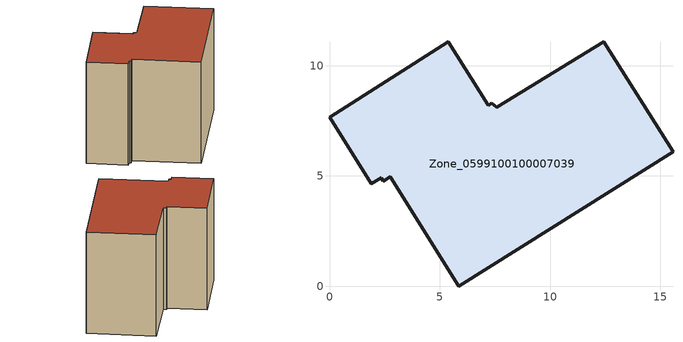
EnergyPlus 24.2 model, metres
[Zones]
Zone_0599100100007039
 floor ground (C_G): 2.76,4.97 2.43,4.77 2.34,4.93 1.89,4.66 0,7.67 5.39,11.09 7.21,8.22 7.35,8.31 7.58,8.12 12.44,11.09 15.57,6.09 5.86,0 z0
 wall outside (C_F): 5.86,0 15.57,6.09 12.44,11.09 7.58,8.12 7.35,8.31 7.21,8.22 5.39,11.09 0,7.67 1.89,4.66 2.34,4.93 2.43,4.77 2.76,4.97 5.86,0 z0:9.23
 roof outside (C_R): 2.43,4.77 2.76,4.97 5.86,0 15.57,6.09 12.44,11.09 7.58,8.12 7.35,8.31 7.21,8.22 5.39,11.09 0,7.67 1.89,4.66 2.34,4.93 z9.23
[BUILDING]
Pand.0599100100007039: North Axis=0; Terrain=City; Loads Convergence Tolerance Value=0.04; Temperature Convergence Tolerance Value=0.4; Solar Distribution=FullExterior; Maximum Number of Warmup Days=25; Minimum Number of Warmup Days=1
[Site:Location]
Rotterdam.The.Hague.AP_ZH_NLD Design_Conditions: Latitude=51.96; Longitude=4.45; Time Zone=1; Elevation=-4.5
[SITE:GROUNDTEMPERATURE:BUILDINGSURFACE]
18, 18, 18, 18, 18, 18, 18, 18, 18, 18, 18, 18
[MATERIAL] Thermal Absorptance=0.9; Solar Absorptance=0.7; Visible Absorptance=0.7
Name | Roughness | Thickness | Conductivity | Density | Specific Heat
G.TC.2006-2014 | MediumSmooth | 0.15 | 0.06 | 540 | 1210
F.TC.2006-2014 | Rough | 0.3 | 0.12 | 1920 | 840
R.TC.2006-2014 | MediumRough | 0.2 | 0.08 | 1500 | 1000
[CONSTRUCTION]
C_G: G.TC.2006-2014
C_F: F.TC.2006-2014
C_R: R.TC.2006-2014
[ZONE]
Zone_0599100100007039: Type=1; Multiplier=1; Ceiling Height=Autocalculate; Volume=Autocalculate; Floor Area=autocalculate; Part of Total Floor Area=Yes
[ZONEINFILTRATION:DESIGNFLOWRATE]
Infil_Zone_0599100100007039: Zone or ZoneList or Space or SpaceList=Zone_0599100100007039; Schedule=AlwaysOn; Design Flow Rate Calculation Method=Flow/Area; Flow Rate per Floor Area=0.0015; Constant Term Coefficient=1; Temperature Term Coefficient=0; Velocity Term Coefficient=0; Velocity Squared Term Coefficient=0
[HVACTEMPLATE:ZONE:IDEALLOADSAIRSYSTEM]
Zone_0599100100007039: Maximum Heating Supply Air Temperature=50; Minimum Cooling Supply Air Temperature=13; Maximum Heating Supply Air Humidity Ratio=0.0156; Minimum Cooling Supply Air Humidity Ratio=0.0077; Heating Limit=NoLimit; Cooling Limit=NoLimit; Dehumidification Control Type=ConstantSensibleHeatRatio; Cooling Sensible Heat Ratio=0.7; Dehumidification Setpoint=60; Humidification Control Type=None; Humidification Setpoint=30; Outdoor Air Method=None; Outdoor Air Flow Rate per Person=0.00944; Outdoor Air Flow Rate per Zone Floor Area=0; Outdoor Air Flow Rate per Zone=0; Demand Controlled Ventilation Type=None; Outdoor Air Economizer Type=NoEconomizer; Heat Recovery Type=None; Sensible Heat Recovery Effectiveness=0.7; Latent Heat Recovery Effectiveness=0.65
[ZONECONTROL:THERMOSTAT]
ThermostatControl_Zone_0599100100007039: Zone or ZoneList=Zone_0599100100007039; Control Type Schedule=DualSetpointControlType; Control 1=Thermostat_Zone_0599100100007039; Temperature Difference Between Cutout And Setpoint=0
[THERMOSTATSETPOINT:DUALSETPOINT]
Thermostat_Zone_0599100100007039: Heating Setpoint Temperature Schedule=HeatingSetpoint_Zone_0599100100007039; Cooling Setpoint Temperature Schedule=CoolingSetpoint_Zone_0599100100007039
[SCHEDULE:COMPACT]
HeatingSetpoint_Zone_0599100100007039: Through: 12/31, For: AllDays, Until: 24:00, 21
CoolingSetpoint_Zone_0599100100007039: Through: 12/31, For: AllDays, Until: 24:00, 24
DualSetpointControlType: Through: 12/31, For: AllDays, Until: 24:00, 4
AlwaysOn: Through: 12/31, For: AllDays, Until: 24:00, 1
